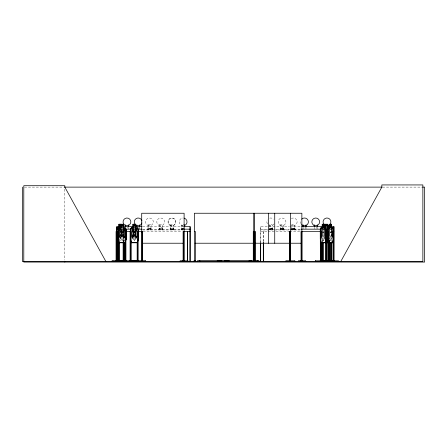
<?xml version="1.0" encoding="UTF-8"?>
<svg xmlns="http://www.w3.org/2000/svg" width="447" height="447" viewBox="0 0 447 447"><rect width="100%" height="100%" fill="white"/><g stroke="black" fill="none" stroke-linecap="round" stroke-linejoin="round"><path stroke-width="0.34" stroke-dasharray="2.23 1.68" d="M170.536 229.166L170.542 224.796L173.458 224.796L173.458 229.663L173.458 228.674L170.536 228.825L173.453 228.691M170.542 228.696L170.542 229.652L170.542 228.747M294.774 229.317L294.78 229.663L294.774 229.037M148.058 229.428L150.974 229.467L150.974 224.796L148.052 224.796L148.058 229.093L148.058 228.68L150.969 228.819L150.974 229.663L150.969 229.378M159.3 229.428L162.216 229.378M162.211 229.093L162.216 228.674L162.216 229.663L162.211 228.881L159.3 228.959L162.216 228.68M170.542 229.428L173.458 229.378M173.453 229.093L170.542 229.093M183.533 229.467L181.784 229.467L181.784 224.796L184.695 224.796M269.379 229.428L272.29 229.417M280.621 229.428L283.532 229.417M291.863 229.428L294.774 229.417M294.774 228.92L291.863 228.87L291.863 229.652L291.863 224.796L294.78 224.796L294.774 229.294M159.3 228.747L159.3 229.652L159.3 228.696M260.69 241.922L260.69 226.674L289.282 226.674M269.379 228.747L272.296 228.674L272.296 229.663L272.296 224.796L269.379 224.796C270.642 233.747 266.557 227.188 272.698 228.702L272.698 229.954M148.058 228.696L148.058 229.652L148.058 228.909L150.974 228.881M148.052 224.796L150.974 228.825L148.063 228.747M181.784 229.428L181.784 228.68L183.527 228.763M272.296 228.909L269.379 229.093L269.385 228.68L272.296 228.68M280.627 228.747C282.431 228.294 284.214 228.713 283.543 229.317C278.386 225.662 281.671 234.748 280.621 224.796L283.538 224.796L283.605 229.641L280.52 229.641L280.543 228.702M283.538 228.909L280.621 229.093L280.627 228.696M291.863 228.909L294.78 229.02M291.863 224.796L294.785 228.825L291.863 228.747M181.784 228.696L181.778 229.093L183.533 228.87M283.538 228.68L280.621 224.796M123.4 242.067L123.981 239.687M123.467 242.173L124.07 239.687M123.556 242.173L124.154 239.726M329.154 242.067L329.735 239.687M329.221 242.173L329.674 240.285M159.294 228.825L162.211 228.819L159.294 224.796L162.216 224.796L162.283 229.641M183.527 228.819L181.784 228.747M24.49 187.12L63.603 187.12M382.526 187.12L421.89 187.12M142.671 226.674L183.136 226.674M289.969 226.674L301.138 226.674M147.666 228.702L147.666 229.954L147.644 228.702L151.371 228.702L151.371 229.954M181.387 228.702L181.387 229.954L181.37 228.702L184.695 228.68M295.16 228.702L295.16 229.954L295.182 228.702L291.45 228.702L291.472 229.954M142.705 229.171L183.158 229.171M260.713 229.171L289.304 229.171M290.002 229.171L300.462 229.171M173.542 229.641L170.441 229.641L170.458 228.702M181.683 229.641L183.549 229.641M269.278 229.641L272.385 229.641L272.363 228.702M291.762 229.641L294.869 229.641L294.847 228.702M142.604 229.954L183.242 229.954M300.429 229.954L260.607 229.954L260.607 242.274M143.085 231.462L182.024 231.462M260.69 231.462L267.546 231.462M268.161 231.462L289.058 231.462M289.667 231.462L300.155 231.462M316.169 227.311L316.895 228.316M304.927 227.311L305.653 228.316M269.379 224.796L272.29 228.819M181.778 224.796L183.236 226.808M170.536 224.796L173.453 228.819M138.631 227.311L139.363 228.316M127.395 227.311L128.121 228.316M322.276 239.726L322.812 242.173M331.378 239.832L331.378 241.922M329.523 239.827L329.523 241.922M329.249 239.827L329.249 241.922M322.181 239.827L322.181 241.922M317.264 227.378L317.258 228.819M314.347 227.389L314.347 228.825M306.022 227.378L306.016 228.819M303.105 227.389L303.105 228.825M291.762 228.702L291.785 229.641M283.918 229.954L283.94 228.702L280.208 228.702L280.208 229.954M283.627 228.702L283.627 229.641M263.384 231.462L263.384 241.922M263.3 231.462L263.3 241.922M260.674 226.674L260.674 229.954M181.683 228.702L181.7 229.641M173.855 229.954L173.838 228.702L170.128 228.702L170.128 229.954M173.542 228.702L173.525 229.641M162.613 229.954L162.596 228.702L158.886 228.702L158.886 229.954M162.3 228.702L162.3 229.641L159.199 229.641L159.199 228.702M159.3 224.796L159.216 229.641M151.058 228.702L151.041 229.641L147.957 229.641L147.979 228.702M139.732 227.378L139.727 228.819M128.49 227.378L128.485 228.819M124.126 239.827L124.126 241.224M123.853 239.827L123.853 241.922M123.411 239.827L123.411 241.922M123.132 239.827L123.132 241.922M119.578 239.134L119.578 241.224M64.826 189.204L64.826 260.053M183.169 225.774A3.889 3.883 0 0 1 179.286 221.891A3.889 3.883 0 0 1 183.169 218.002M301.127 223.835A3.889 3.883 0 0 1 301.127 219.946M291.31 218.527A3.889 3.883 0 0 1 297.138 221.891A3.889 3.883 0 0 1 291.31 225.254M274.134 223.835A3.889 3.883 0 0 1 269.764 225.646M267.407 223.835A3.889 3.883 0 0 1 267.407 219.946M269.764 218.136A3.889 3.883 0 0 1 273.519 219.142M120.461 240.553L120.282 240.771L120.461 240.553M169.983 225.254A3.889 3.883 0 0 0 175.811 221.891A3.889 3.883 0 0 0 169.989 218.527A3.889 3.883 0 0 0 169.983 225.254A3.889 3.883 0 0 0 175.816 221.891A3.889 3.883 0 0 0 169.983 218.527A3.889 3.883 0 0 0 169.989 225.254M158.741 225.254A3.889 3.883 0 0 0 164.569 221.891A3.889 3.883 0 0 0 158.741 218.527A3.889 3.883 0 0 0 158.741 225.254M147.499 225.254A3.889 3.883 0 0 0 153.327 221.891A3.889 3.883 0 0 0 147.499 218.527A3.889 3.883 0 0 0 147.499 225.254M280.062 225.254A3.889 3.883 0 0 0 285.896 221.891A3.889 3.883 0 0 0 280.062 218.527A3.889 3.883 0 0 0 280.062 225.254"/><path stroke-width="0.67" d="M190.109 261.445L190.109 226.674L183.818 226.674M323.187 227.327L323.17 226.975M330.59 227.327L330.573 226.975M323.041 225.685L323.12 225.288M323.041 232.401L323.12 232.004M330.445 225.685L330.517 225.288M330.445 232.401L330.517 232.004M120.215 225.685L120.388 225.545M122.014 225.685L122.115 225.288M122.014 232.401L122.115 232.004M134.24 225.685L134.34 225.288M134.24 232.401L134.34 232.004M325.355 242.66L325.997 239.095L325.997 229.261L325.355 228.031M325.399 242.782L326.098 239.095M325.505 242.782L326.165 239.117M332.758 242.66L333.395 239.095L333.395 229.261L332.758 228.031M332.803 242.782L333.501 239.095M331.54 227.909L332.886 227.909L333.568 229.21L333.568 239.117L332.909 242.782L320.885 242.782L320.292 239.111L320.292 229.227L320.907 227.909L322.321 227.909M323.136 225.338L323.231 225.685M323.136 232.049L323.231 232.401M330.54 225.338L330.629 225.685M330.54 232.049L330.629 232.401M315.375 261.366L338.843 261.378M315.621 261.344L315.66 260.819M125.059 242.66L125.925 239.095M125.121 242.782L126.015 239.095M123.294 227.909L125.182 227.909L126.099 229.21L126.099 239.117L125.205 242.782L117.192 242.782L116.388 239.111L116.388 229.227L117.22 227.909L120.886 227.909M137.285 242.66L138.157 239.095M137.346 242.782L138.24 239.095M135.637 227.909L137.408 227.909L138.33 229.21L138.33 239.117L137.436 242.782L131.222 242.782L130.418 239.111L130.418 229.227L130.373 261.445M122.266 225.685L122.187 225.545M122.266 232.401L122.187 232.256M134.368 225.338L134.418 225.545M134.491 232.401L134.418 232.256M325.997 225.338L326.12 225.696L325.975 225.288M249.577 261.366L258.852 261.288L249.856 261.344M258.852 260.869L258.902 261.445M326.103 240.737L326.081 240.357M111.744 261.366L134.072 261.288L112.035 261.366M113.89 260.869L113.946 261.445M121.824 261.344L121.88 260.819L121.897 261.445M134.072 260.869L134.128 261.445M145.381 261.288L134.178 261.288L145.381 261.288L145.42 260.819L145.437 261.445M323.175 227.076L323.108 227.098M330.573 227.076L330.512 227.143M331.506 232.2L331.897 230.915M118.064 237.486L118.159 237.927M257.059 261.344L257.12 260.819M122.187 227.076L122.076 227.339L122.187 226.975M326.137 232.63L327.461 229.378L327.964 229.171M327.768 230.915L326.701 233.49L327.902 236.346M193.629 261.445L194.026 261.366M327.791 237.916L327.271 239.095L326.053 239.095M320.359 229.272L321.007 227.909M321.041 228.031L320.46 229.272L320.46 239.095L321.041 242.66M327.802 239.111L327.696 229.227L328.31 227.909M327.763 229.272L328.411 227.909M328.444 228.031L327.863 229.272L327.863 239.095L328.394 242.782M326.092 240.682L326.098 240.436M340.804 261.445L381.839 187.12L381.839 184.935L422.868 184.935L422.868 261.445L22.35 261.445L22.35 187.12M116.477 229.272L117.31 227.909M117.349 228.031L116.561 229.272L116.561 239.095L117.349 242.66M118.142 261.445L118.192 229.227L119.019 227.909L118.997 224.221L123.495 224.221L123.495 227.909M118.276 229.272L119.109 227.909M119.17 224.344L119.17 228.031L118.366 229.272L118.366 239.095L119.148 242.66M130.418 229.227L131.25 227.909L133.111 227.909M130.507 229.272L131.334 227.909M131.373 228.031L130.591 229.272L130.591 239.095M119.17 228.031L117.868 229.261L117.868 261.445M112.13 260.819L145.437 260.819M325.93 226.914L326.047 227.333M194.16 260.819L194.104 261.288M194.227 260.819L194.255 261.445M120.355 227.339L120.372 226.964M134.385 227.339L134.402 226.964M122.249 225.696L122.137 225.338M122.126 231.993L122.221 232.401M134.357 231.993L134.452 232.401M64.301 187.12L382.051 187.12M422.555 187.12L424.65 187.12L424.65 262.065L23.792 262.065L23.792 185.712L64.826 185.712L64.826 187.12L105.855 261.445M119.086 224.344L123.406 224.344M133.111 224.344L135.637 224.344M322.281 224.344L324.176 224.344M324.835 224.344L327.355 224.344M331.579 224.344L329.685 224.344L329.685 228.031L328.724 229.261L328.724 236.145L329.685 239.095L331.478 239.095L332.434 236.145L332.434 229.261L331.478 228.031L331.478 224.344M121.171 224.958L119.606 224.958L119.606 226.188L121.171 226.188M116.868 229.294L116.868 226.674L118.975 226.674M123.143 226.674L133.619 226.674M135.698 226.674L141.99 226.674M301.82 226.674L322.756 226.674M324.136 226.674L325.533 226.674M327.629 226.674L329.73 226.674M331.115 226.674L333.915 226.674L333.915 260.746M323.567 227.909L325.483 227.909L326.165 229.21L326.098 260.746M327.355 227.909L329.724 227.909M117.259 228.031L125.143 228.031M131.289 228.031L137.374 228.031M320.935 228.031L332.864 228.031M125.97 229.171L130.854 229.171M137.827 229.171L142.012 229.171M183.851 229.171L190.131 229.171M301.161 229.171L320.689 229.171M326.059 239.117L326.165 229.21M333.568 229.21L333.501 261.445M116.388 229.227L116.388 239.111M118.192 229.227L118.192 239.111L118.997 242.782M320.292 229.227L320.376 261.445M326.053 229.261L327.271 229.261L327.271 236.145L326.053 236.145M327.696 229.227L327.768 261.445M117.868 231.462L118.863 231.462L118.863 260.746M190.109 231.462L183.108 231.462L183.108 260.35M194.333 231.462L195.35 231.462L195.35 261.445M290.388 231.462L289.46 231.462L289.46 260.35M320.974 231.462L301.06 231.462L301.116 261.445M327.768 231.462L328.294 231.462L328.294 261.445M333.836 231.462L332.976 231.462L332.976 260.746M126.099 239.117L126.015 229.21L125.093 227.909M138.33 239.117L138.24 229.21L137.324 227.909M122.087 240.771L122.176 240.391M134.312 240.771L134.407 240.391M330.501 240.771L330.568 240.391M117.259 242.66L125.143 242.66M131.289 242.66L137.374 242.66M320.935 242.66L332.864 242.66M142.403 243.224L183.41 243.224M195.032 243.224L253.594 243.224M253.734 243.224L301.172 243.224M115.963 260.35L117.153 260.35L117.142 260.662M124.221 260.35L123.031 260.35L123.048 260.662M124.83 260.35L126.02 260.35L126.009 261.445M131.183 260.35L129.993 260.35L130.016 261.445M137.061 260.35L138.246 260.35L138.24 261.445M141.33 260.35L142.532 260.35M183.007 260.35L184.209 260.35L184.186 261.445M321.32 260.35L320.27 260.35L320.303 261.445M322.08 260.35L323.276 260.35M325.477 260.35L326.528 260.35M328.724 260.35L327.673 260.35L327.729 261.445M329.148 260.35L330.344 260.35M332.881 260.35L333.931 260.35M116.868 260.662L125.126 260.662M130.898 260.662L137.358 260.662M320.952 260.662L333.244 260.662M180.102 261.445L180.102 260.819L188.019 260.819L188.003 261.445M217.192 260.819L221.868 260.819M224.489 260.819L229.166 260.819M249.901 260.819L258.902 260.819M285.806 261.445L285.806 260.819L294.836 260.869L294.886 261.366M298.702 261.445L298.702 260.819L300.792 260.869M302.083 260.819L305.524 260.869L305.586 261.366M315.632 260.869L338.541 260.819L338.53 261.445M294.836 261.288L285.856 261.288L295.16 261.378M298.725 260.819L298.764 261.288L305.524 261.288M315.632 261.288L338.608 261.366M118.684 229.182L118.092 229.25L118.131 229.624M323.142 240.385L323.142 240.771L323.114 240.385M327.83 237.933L326.181 234.273M305.524 260.869L305.463 261.445M305.921 261.366L298.764 261.288M188.41 261.366L180.158 261.288L188.114 261.366M142.481 261.366L142.515 260.35M130.25 261.366L130.289 260.35M129.96 261.366L129.865 260.819L129.848 261.445M294.836 260.869L294.791 261.445M328.975 260.869L328.931 261.445M321.572 260.869L321.527 261.445M328.137 228.847L327.271 228.031L327.271 224.344M137.285 228.031L138.157 229.261L138.157 261.445M125.059 228.031L126.015 229.261M332.786 227.909L333.501 229.261M325.382 227.909L326.098 229.261M331.523 234.82L331.937 236.156M130.507 239.095L131.312 242.782M118.276 239.095L119.081 242.782M116.477 239.095L117.282 242.782M327.763 239.095L328.288 242.782M320.359 239.095L320.991 242.782M116.879 226.674L116.896 228.546M333.903 226.674L333.836 261.445M333.563 260.35L333.563 261.445M331.646 227.909L331.646 224.221L329.618 224.221L329.618 227.909M331.54 224.221L331.579 228.031M331.378 242.62L331.378 260.746M331.294 242.62L331.294 260.746M330.244 242.62L330.244 260.746M329.964 242.62L329.964 260.746M329.724 224.221L329.785 228.031M329.523 242.62L329.523 260.048M329.249 242.62L329.249 260.746M328.629 242.62L328.69 261.445M328.506 224.796L328.5 226.808M328.355 260.35L328.355 261.445M328.187 260.35L328.187 261.445M328.137 260.35L328.137 261.445M327.444 227.909L327.444 224.221L324.751 224.221L324.751 227.909M327.355 224.221L327.355 228.031M326.433 260.746L326.433 231.462L325.572 231.462L325.572 260.746M325.924 226.936L325.924 227.316M325.511 260.35L325.511 260.662M324.924 224.344L324.924 228.031M324.835 224.221L324.835 228.031M324.243 227.909L324.243 224.221L322.214 224.221L322.214 227.909M324.136 224.221L324.176 228.031M324.075 224.344L324.075 228.031L325.036 229.261L325.036 236.145L324.075 239.095L322.281 239.095L321.32 236.145L321.32 229.261L322.281 228.031L322.321 224.221M323.259 260.35L323.259 260.662M323.175 242.62L323.175 260.746M323.075 260.819L323.075 261.445M322.98 260.35L322.98 260.662M322.902 242.62L322.902 260.746M322.382 224.344L322.382 228.031M322.46 242.62L322.46 260.746M322.181 242.62L322.181 260.746M321.287 260.35L321.287 260.662M321.225 242.62L321.225 260.746M320.89 231.462L320.952 261.445M320.784 260.35L320.784 261.445M320.695 231.462L320.734 261.445M320.639 260.35L320.639 261.445M317.264 224.796L317.258 226.808M315.671 260.819L315.671 261.445M314.347 224.796L314.347 226.808M306.022 224.796L306.016 226.808M303.105 224.796L303.105 226.808M302.2 261.445L302.2 260.35L300.965 260.35L300.965 261.445M302.105 231.462L302.105 261.445L302.049 260.35M301.965 260.35L301.965 261.445M301.87 232.071L301.87 213.247L194.333 213.247L194.339 261.445M301.457 260.35L301.423 261.445M301.295 231.462L301.295 261.445M301.2 260.35L301.2 261.445M290.455 261.445L290.455 260.35L289.365 260.35L289.393 260.662M290.388 213.247L290.388 261.445M290.075 231.462L290.075 261.445M289.773 231.462L289.773 260.35M274.732 213.247L274.732 243.224M268.591 213.247L268.591 243.224M263.384 242.62L263.384 261.445M263.3 242.62L263.3 261.445M260.69 242.62L260.69 261.445M260.607 242.961L260.607 261.445M257.137 260.819L257.137 261.445M255.248 260.35L255.248 231.462L253.281 231.462L253.281 260.35M255.008 260.35L255.315 260.662L255.315 260.35L253.164 260.35L253.164 260.662M254.935 231.462L254.935 260.35M254.634 213.247L254.634 232.071M254.326 231.462L254.326 260.35M254.097 260.35L254.097 261.445M253.969 231.462L253.969 261.445M253.874 260.35L253.874 261.445M253.734 213.247L253.734 261.445M253.639 260.35L253.639 261.445M251.343 261.445L251.343 260.506L197.63 260.506L197.63 261.445M249.158 260.506L249.158 261.445M199.815 260.506L199.815 261.445M195.468 261.445L195.468 260.35L194.216 260.35L194.182 261.445M195.233 260.35L195.238 261.445M194.456 260.35L194.456 261.445M190.098 226.674L190.025 261.445M187.572 231.462L187.572 260.746M187.489 231.462L187.489 260.746M184.695 224.796L184.695 226.808M184.108 261.445L184.108 213.247L141.71 213.247L141.71 232.071M183.913 260.35L183.913 261.445M183.829 231.462L183.829 261.445M183.382 231.462L183.382 260.35M183.024 260.35L183.024 260.662M142.431 261.445L142.431 231.462L137.436 231.462L137.436 261.445M142.241 260.35L142.241 261.445M142.157 231.462L142.073 261.445M142.034 260.35L141.99 261.445M141.436 231.462L141.436 260.35M139.732 224.796L139.727 226.808M137.961 260.35L137.961 261.445M137.603 260.35L137.564 261.445M137.358 260.35L137.358 261.445M137.162 242.62L137.162 260.746M137.078 260.35L137.078 260.662M136.816 224.796L136.81 226.808M135.72 227.909L135.72 224.221L133.027 224.221L133.027 227.909M135.637 224.221L135.637 228.031L136.938 229.261L136.938 236.145L135.637 239.095L133.2 239.095L131.899 236.145L131.899 229.261L133.2 228.031L133.2 224.344M135.547 224.344L135.547 228.031M133.111 224.221L133.111 228.031M131.088 260.746L131.088 231.462L125.21 231.462L125.126 261.445M130.815 241.922L130.815 260.746M130.094 231.462L130.094 261.445M128.49 224.796L128.485 226.808M125.925 229.261L125.925 261.445M125.573 224.796L125.573 226.808M125.378 260.35L125.333 261.445M124.931 242.62L124.931 260.746M124.126 242.62L124.126 260.746M123.406 224.221L123.406 228.031L124.707 229.261L124.707 236.145L123.406 239.095L120.969 239.095L119.667 236.145L119.667 229.261L120.969 228.031L120.969 224.344M123.411 242.62L123.411 260.746M123.322 224.344L123.322 228.031M123.327 260.35L123.327 260.662M123.132 242.62L123.132 260.746M120.886 224.221L120.886 228.031M120.796 224.221L120.796 227.909M120.304 226.959L120.304 227.294M119.578 242.62L119.578 260.746M119.086 224.221L119.086 228.031M118.941 260.662L118.941 260.35L117.768 260.35L117.784 261.445M118.058 260.35L118.058 261.445M117.058 260.746L117.058 231.462L116.069 231.462L116.069 260.746M116.343 231.462L116.343 260.746M112.147 260.819L112.147 261.445M64.826 261.445L64.826 262.065M184.175 218.136A3.889 3.883 0 0 1 184.175 225.646M141.956 222.897A3.889 3.883 0 0 1 136.262 225.254M135.458 224.64A3.889 3.883 0 0 1 136.262 218.527A3.889 3.883 0 0 1 141.956 220.885M325.03 225.254A3.889 3.883 0 0 1 324.226 219.142A3.889 3.883 0 0 1 330.339 219.946A3.889 3.883 0 0 1 327.981 225.646M301.742 219.142A3.889 3.883 0 0 1 307.24 219.142A3.889 3.883 0 0 1 307.24 224.64A3.889 3.883 0 0 1 301.742 224.64M323.086 237.687L323.092 237.653M330.489 237.687L330.495 237.653M122.076 237.687L122.081 237.653M134.301 237.687L134.307 237.653M124.355 237.72L123.517 237.838L122.081 234.273C121.008 240.14 117.935 238.346 121.523 233.463C118.153 228.892 120.925 227.015 122.037 232.63C123.121 227.031 126.076 228.853 122.601 233.49L124.355 237.72M136.581 237.72L135.743 237.838L134.312 234.273C133.234 240.14 130.166 238.346 133.754 233.463C130.379 228.892 133.156 227.015 134.268 232.63C135.352 227.031 138.307 228.853 134.832 233.49L136.581 237.72M122.97 224.958L121.405 224.958L121.405 226.188L122.97 226.188L122.97 224.958M135.201 224.958L133.636 224.958L133.636 226.188L135.201 226.188L135.201 224.958M323.751 224.958L322.6 224.958L322.6 226.188L323.751 226.188L323.751 224.958M326.835 224.958L325.271 224.958L325.271 226.188L326.835 226.188L326.835 224.958M331.154 224.958L330.003 224.958L330.003 226.188L331.154 226.188L331.154 224.958M123.406 229.261L120.969 229.261L120.969 236.145L123.406 236.145L123.406 229.261M135.637 229.261L133.2 229.261L133.2 236.145L135.637 236.145L135.637 229.261M324.075 229.261L322.281 229.261L322.281 236.145L324.075 236.145L324.075 229.261M331.478 229.261L329.685 229.261L329.685 236.145L331.478 236.145L331.478 229.261M125.02 225.254A3.889 3.883 0 0 0 130.848 221.891A3.889 3.883 0 0 0 125.02 218.527A3.889 3.883 0 0 0 125.02 225.254M313.788 225.254A3.889 3.883 0 0 0 319.616 221.891A3.889 3.883 0 0 0 313.788 218.527A3.889 3.883 0 0 0 313.788 225.254"/></g></svg>
